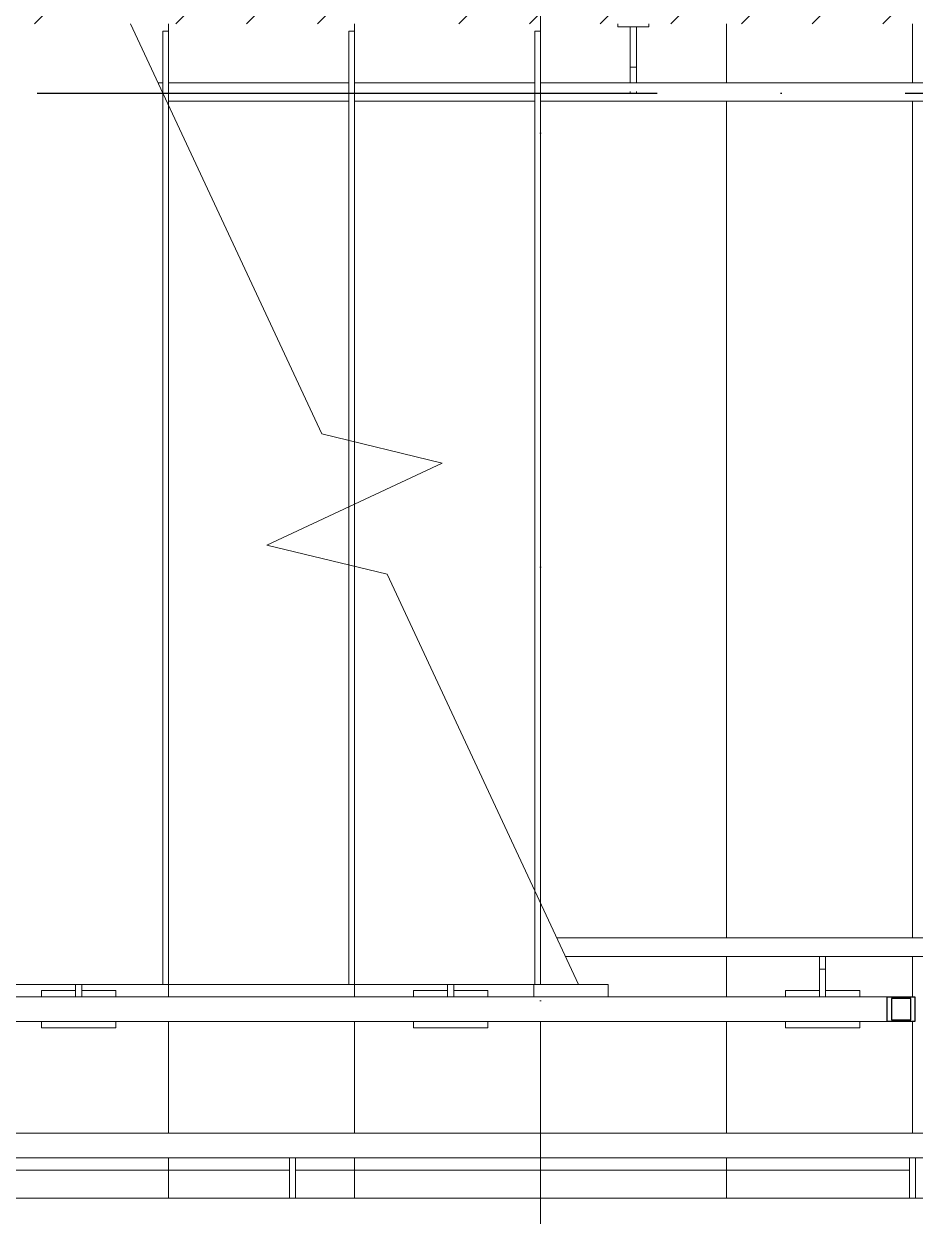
# Model space of a CAD drawing. Header units: millimetres. Extents: x -213536 to 1564669, y -45299 to 942238.
# Drawn here: x -207150 to -205713, y 185553 to 187477 of the extents above; entities that cross this region are included whole.
import ezdxf

# ---------------------------------------------------------------- set-up
doc = ezdxf.new("R2010")
doc.units = ezdxf.units.MM
doc.linetypes.add('02 Штрихпунктирная _10 мм_', pattern=[1400, 1000, -200, 0, -200])
doc.linetypes.add('50_200_ШТРИХ_1Т_ш5_п1_п1_', pattern=[700.0000000000001, 500.0000000000001, -100, 0, -100])
for name, color, linetype, lineweight in [('0-1', 7, 'Continuous', 5), ('0-2', 7, 'Continuous', 9), ('Контуры', 7, 'Continuous', 9), ('Линии подступенков', 7, 'Continuous', 9), ('Линии свеса', 7, 'Continuous', 9), ('Марки вырезов', 7, 'Continuous', 9), ('Ограждение', 7, 'Continuous', 9), ('Ограждение-1', 7, 'Continuous', 25), ('Оси-2', 7, '50_200_ШТРИХ_1Т_ш5_п1_п1_', 9), ('Стены', 7, 'Continuous', 9), ('Штриховка разреза-1', 7, 'Continuous', 9)]:
    doc.layers.add(name, color=color, linetype=linetype, lineweight=lineweight)
doc.layers.add('СТ-2_1', color=1, linetype='02 Штрихпунктирная _10 мм_', lineweight=90, true_color=0xff0000)
doc.layers.get('0-2').off()

# ---------------------------------------------------------------- blocks, each defined once
blk = doc.blocks.new('О_Элемент ограждения_Маршевый с подрезкой_Труба_ГОСТ 8645-68 - О_Элемент ограждения_Маршевый с подрезкой_Труба_ГОСТ 8645-68-30985917-АИ2_02_План отделки стен 2-го этажа _Часть 2_')
at = {"layer": 'Ограждение'}
for p, q in [((-209.9999999999896, 20.0000000000007), (-2569.999999999963, 20.0000000000007)), ((-209.9999999999896, 20.0000000000007), (-209.9999999999896, -19.9999999999989)), ((-19.99999999999871, 20.0000000000007), (-209.9999999999897, 20.0000000000007)), ((-2119.999999999945, -19.9999999999989), (-2569.999999999963, -19.9999999999989)), ((-1119.999999999977, -19.9999999999989), (-1999.999999999945, -19.9999999999989)), ((-209.9999999999896, -19.9999999999989), (-999.9999999999765, -19.9999999999989)), ((-209.9999999999896, -19.9999999999989), (-120.0000000000022, -19.99999999999897))]:
    blk.add_line(p, q, dxfattribs=at)
at = {"layer": 'Ограждение-1'}
for p, q in [((-2614.721359549957, -19.99999999999886), (-2614.721359549957, 20.00000000000074)), ((-2614.721359549957, 20.00000000000074), (-2569.999999999963, 20.0000000000007)), ((-2569.999999999963, 20.0000000000007), (-2569.999999999963, -19.9999999999989)), ((-2608.013155617459, 17.00000000000057), (-2608.013155617459, -16.99999999999911)), ((-2576.708203932462, 17.00000000000054), (-2608.013155617459, 17.00000000000057)), ((-2576.708203932462, -16.99999999999911), (-2576.708203932462, 17.00000000000054)), ((-2608.013155617459, -16.99999999999911), (-2576.708203932462, -16.99999999999911)), ((-2569.999999999963, -19.9999999999989), (-2614.721359549957, -19.99999999999886))]:
    blk.add_line(p, q, dxfattribs=at)
blk = doc.blocks.new('О_Полоса_Трапеция прямоугольная_Прокат_ГОСТ 103-2006 - Крепежная пластина-V86-АИ2_02_План отделки стен 2-го этажа _Часть 2_')
at = {"layer": 'Ограждение'}
for p, q in [((4289.278636741361, 1999.999999999067), (4289.278636741361, 1979.999999999068)), ((4409.278636741361, 1999.999999999068), (4361.388435070787, 1999.999999999068)), ((4409.278636741361, 1979.999999999068), (4409.278636741361, 1999.999999999068)), ((4289.278636741361, 1979.999999999068), (4409.278636741361, 1979.999999999068))]:
    blk.add_line(p, q, dxfattribs=at)
blk = doc.blocks.new('О_Элемент ограждения_Обод_Труба_ГОСТ 8645-68 - О_Элемент ограждения_Обод_Труба_ГОСТ 8645-68-V87-АИ2_02_План отделки стен 2-го этажа _Часть 2_')
at = {"layer": 'Ограждение'}
for p, q in [((-3719.999999999985, 19.99999999999413), (3.790034952544374e-12, 20.00000000000074)), ((3.601986119747692e-12, -19.99999999999886), (-3719.999999999985, -19.99999999999886))]:
    blk.add_line(p, q, dxfattribs=at)
blk = doc.blocks.new('О_Элемент поручня_Маршевый_Труба_ГОСТ 8732-78 - О_Элемент поручня_Маршевый_Труба_ГОСТ 8732-78-V89-АИ2_02_План отделки стен 2-го этажа _Часть 2_')
at = {"layer": 'Ограждение'}
blk.add_line((-9.875388202492587, 0), (-3925.957427527487, -1.732587406877428e-11), dxfattribs=at)
blk = doc.blocks.new('Ограждение 25 - Ограждение 2-32975629-АИ2_02_План отделки стен 2-го этажа _Часть 2_')
at = {"layer": 'Ограждение'}
for p, q in [((1884.275549706657, 1490.135413661618), (1884.275549706657, 1485.135413661628)), ((1884.275549706657, 1490.135413661618), (1884.275549706657, 1485.135413661628)), ((1884.275549706652, 1485.135413661625), (1885.127404049425, 1485.135413661625)), ((1885.127404049425, 1485.135413661625), (1884.275549706652, 1485.135413661625)), ((1884.275549706652, 1485.135413661625), (1885.127404049425, 1485.135413661625)), ((1934.275549706652, 1485.135413661625), (1884.275549706652, 1485.135413661625)), ((1904.098636077449, 1485.135413661628), (1904.098636077449, 1420.187995705967)), ((1904.098636077449, 1485.135413661628), (1904.098636077449, 1420.187995705967)), ((1914.098636077449, 1420.187995596441), (1914.098636077449, 1485.135413661628)), ((1914.098636077449, 1420.187995596441), (1914.098636077449, 1485.135413661628)), ((1933.423695363879, 1485.135413661625), (1934.275549706652, 1485.135413661625)), ((1934.275549706652, 1485.135413661625), (1933.423695363879, 1485.135413661625)), ((1933.423695363879, 1485.135413661625), (1934.275549706652, 1485.135413661625)), ((1934.275549706656, 1485.135413661628), (1934.275549706656, 1490.135413661618)), ((1934.275549706656, 1485.135413661628), (1934.275549706656, 1490.135413661618)), ((1150.391332580461, 1395.135413661588), (1142.302125035086, 1395.135413661588)), ((1450.391332580463, 1395.135413661588), (1159.391332580464, 1395.135413661588)), ((1750.391332580461, 1395.135413661588), (1459.391332580463, 1395.135413661588)), ((3562.932346914307, 1395.135413661579), (1759.391332580462, 1395.135413661588)), ((1159.391332580464, 1365.135413661594), (1450.391332580463, 1365.135413661594)), ((1459.391332580463, 1365.135413661594), (1750.391332580461, 1365.135413661586)), ((1759.391332580462, 1365.135413661586), (3562.932346914307, 1365.135413661586))]:
    blk.add_line(p, q, dxfattribs=at)
at = {"layer": 'Ограждение', "flags": 128}
for points in [[(1904.098636077449, 1395.713810709217), (1904.098636077449, 1397.052923149734), (1904.098636077449, 1398.42942294497), (1904.098636077449, 1399.841107988902), (1904.098636077449, 1401.2857198866), (1904.098636077449, 1402.76094756719), (1904.098636077449, 1404.264430981099), (1904.098636077449, 1405.793764875578), (1904.098636077449, 1407.346502642631), (1904.098636077449, 1408.920160233083), (1904.098636077449, 1410.512220130466), (1904.098636077449, 1412.12013537857), (1904.098636077449, 1413.741333656009), (1904.098636077449, 1415.373221391369), (1904.098636077452, 1417.01318791239), (1904.098636077452, 1418.658609622489), (1904.098636077452, 1420.187991125135)], [(1904.098636077449, 1395.713810709217), (1904.098636077449, 1397.052923149734), (1904.098636077449, 1398.42942294497), (1904.098636077449, 1399.841107988902), (1904.098636077449, 1401.2857198866), (1904.098636077449, 1402.76094756719), (1904.098636077449, 1404.264430981099), (1904.098636077449, 1405.793764875578), (1904.098636077449, 1407.346502642631), (1904.098636077449, 1408.920160233083), (1904.098636077449, 1410.512220130466), (1904.098636077449, 1412.12013537857), (1904.098636077449, 1413.741333656009), (1904.098636077449, 1415.373221391369), (1904.098636077452, 1417.01318791239), (1904.098636077452, 1418.658609622489), (1904.098636077452, 1420.187991125135)], [(1914.098636077451, 1420.187991291984), (1914.098636077451, 1418.539862056784), (1914.098636077451, 1416.894745657702), (1914.098636077451, 1415.255273930032), (1914.098636077451, 1413.624069678799), (1914.098636077451, 1412.003742482843), (1914.098636077451, 1410.396884520025), (1914.098636077451, 1408.8060664203), (1914.098636077451, 1407.233833153268), (1914.098636077451, 1405.682699956783), (1914.098636077451, 1404.155148313047), (1914.098636077451, 1402.653621978849), (1914.098636077451, 1401.180523075994), (1914.098636077451, 1399.738208248502), (1914.098636077451, 1398.328984892401), (1914.098636077451, 1396.955107464468), (1914.098636077451, 1395.618773875482)], [(1914.098636077451, 1420.187991291984), (1914.098636077451, 1418.539862056784), (1914.098636077451, 1416.894745657702), (1914.098636077451, 1415.255273930032), (1914.098636077451, 1413.624069678799), (1914.098636077451, 1412.003742482843), (1914.098636077451, 1410.396884520025), (1914.098636077451, 1408.8060664203), (1914.098636077451, 1407.233833153268), (1914.098636077451, 1405.682699956783), (1914.098636077451, 1404.155148313047), (1914.098636077451, 1402.653621978849), (1914.098636077451, 1401.180523075994), (1914.098636077451, 1399.738208248502), (1914.098636077451, 1398.328984892401), (1914.098636077451, 1396.955107464468), (1914.098636077451, 1395.618773875482)], [(1904.098636077449, 1379.204851912468), (1904.098636077449, 1379.250968039139), (1904.098636077449, 1379.362950851174), (1904.098636077449, 1379.540621199945), (1904.098636077449, 1379.783694850814), (1904.098636077449, 1380.091782937784), (1904.098636077449, 1380.464392585633), (1904.098636077449, 1380.900927698427)], [(1914.098636077451, 1380.867333322005), (1914.098636077451, 1380.435384578145), (1914.098636077451, 1380.067407705855), (1914.098636077451, 1379.763991389616), (1914.098636077451, 1379.525621030805), (1914.098636077451, 1379.352677971164), (1914.098636077451, 1379.245438882682), (1914.098636077451, 1379.204851912399)]]:
    blk.add_lwpolyline(points, dxfattribs=at)
at = {"layer": 'Ограждение'}
for points in [[(1904.17464057314, 1420.185530243822), (1904.073661738835, 1420.187147167879), (1904.073301692707, 1420.190516909759), (1904.680673423957, 1420.195377616551), (1905.817599114024, 1420.199406785561), (1907.354037750294, 1420.202102783443), (1908.517111674212, 1420.202695509645), (1909.098636077445, 1420.202717040065)], [(1904.174640573141, 1420.185530243822), (1904.073661738836, 1420.187147167879), (1904.075780212389, 1420.188824234882), (1904.174620326115, 1420.190484592087)], [(1909.098636077445, 1420.202717040064), (1909.68033476713, 1420.202695015663), (1910.843460163662, 1420.202101720793), (1912.3771130222, 1420.199412909137), (1913.516887394168, 1420.195378621555), (1913.921352173661, 1420.192136801975), (1914.022581166169, 1420.190485746932)]]:
    blk.add_open_spline(points, degree=3, dxfattribs=at)
blk = doc.blocks.new('Ограждение 31 - Ограждение 2-32976025-АИ2_02_План отделки стен 2-го этажа _Часть 2_')
at = {"layer": 'Ограждение'}
for p, q in [((3751.275867097787, 255.992370142275), (1976.438484543799, 255.9923701422664)), ((1990.427714288448, 225.9923701422559), (3751.275867097787, 225.9923701422645)), ((2399.96417554163, 205.3147882076245), (2399.96417554163, 161.0419593673282)), ((2399.96417554163, 200.9397882074198), (2399.96417554163, 161.0419593673282)), ((2409.964175541628, 161.0419593673282), (2409.964175541628, 205.3147880981076)), ((2409.96417554163, 161.0419593673282), (2409.964175541628, 200.9397880979029)), ((1199.977196374985, 181.041959367289), (1199.977196374987, 161.0419593673195)), ((1199.977196374985, 181.041959367289), (1199.977196374985, 161.0419593673195)), ((1209.977196374987, 161.0419593673195), (1209.977196374987, 181.0419593672977)), ((1209.977196374987, 161.0419593673195), (1209.977196374987, 181.0419593672977)), ((1799.990217208309, 181.0419593672977), (1799.990217208309, 161.0419593673282)), ((1799.990217208309, 181.0419593672977), (1799.990217208309, 161.0419593673282)), ((1809.990217208311, 161.0419593673282), (1809.990217208311, 181.0419593673063)), ((1809.990217208311, 161.0419593673282), (1809.990217208311, 181.0419593673063)), ((1200.267832388968, 170.9923701421281), (1144.99224290223, 170.9923701421281)), ((1144.99224290223, 170.9923701421281), (1144.99224290223, 161.0419593673215)), ((1264.99224290223, 170.9923701421281), (1209.686632141777, 170.9923701421281)), ((1264.99224290223, 161.0419593673215), (1264.99224290223, 170.9923701421281)), ((1800.291449154501, 170.9923701421197), (1744.99224290223, 170.9923701421197)), ((1744.99224290223, 170.9923701421197), (1744.99224290223, 161.04195936733)), ((1864.99224290223, 170.9923701421197), (1809.689063367001, 170.9923701421197)), ((1864.99224290223, 161.04195936733), (1864.99224290223, 170.9923701421197)), ((2400.254811555611, 170.9923701421193), (2344.992242902231, 170.9923701421193)), ((2344.992242902231, 170.9923701421193), (2344.992242902231, 161.041959367331)), ((2464.99224290223, 170.9923701421193), (2409.673611308419, 170.9923701421193)), ((2464.99224290223, 161.041959367331), (2464.99224290223, 170.9923701421193)), ((1144.992242902231, 121.0419593673248), (1144.992242902231, 110.9923701421331)), ((1264.99224290223, 110.9923701421331), (1264.99224290223, 121.0419593673248)), ((1744.992242902231, 121.0419593673333), (1744.992242902231, 110.9923701421247)), ((1864.99224290223, 110.9923701421246), (1864.99224290223, 121.0419593673333)), ((2344.992242902232, 121.04195936734), (2344.992242902232, 110.9923701421243)), ((2464.99224290223, 110.9923701421243), (2464.99224290223, 121.04195936734)), ((1144.992242902231, 110.9923701421331), (1264.99224290223, 110.9923701421331)), ((1744.992242902231, 110.9923701421247), (1864.99224290223, 110.9923701421246)), ((2344.992242902232, 110.9923701421243), (2464.99224290223, 110.9923701421243))]:
    blk.add_line(p, q, dxfattribs=at)
at = {"layer": 'Ограждение', "flags": 128}
for points in [[(2399.96417554163, 205.3147925120906), (2399.96417554163, 206.9629217472902), (2399.96417554163, 208.6080381463638), (2399.96417554163, 210.2475098740421), (2399.96417554163, 211.8787141252667), (2399.96417554163, 213.4990413212223), (2399.96417554163, 215.1058992840406), (2399.96417554163, 216.6967173837658), (2399.96417554163, 218.2689506507892), (2399.96417554163, 219.8200838472822), (2399.96417554163, 221.34763549101), (2399.96417554163, 222.8491618252083), (2399.96417554163, 224.3222607280543), (2399.96417554163, 225.7645755555461)], [(2399.96417554163, 200.9397925118946), (2399.96417554163, 202.5879217470855), (2399.96417554163, 204.2330381461677), (2399.96417554163, 205.8725098738374), (2399.96417554163, 207.503714125062), (2399.96417554163, 209.1240413210176), (2399.96417554163, 210.7308992838445), (2399.96417554163, 212.3217173835697), (2399.96417554163, 213.893950650593), (2399.96417554163, 215.4450838470862), (2399.96417554163, 216.972635490814), (2399.96417554163, 218.4741618250208), (2399.96417554163, 219.9472607278755), (2399.96417554163, 221.3895755553673), (2399.96417554163, 222.7987989114596), (2399.96417554163, 224.1726763394105), (2399.96417554163, 225.5090099283878)], [(2409.96417554163, 225.6616758151546), (2409.96417554163, 224.217063917466), (2409.96417554163, 222.7418362368665), (2409.96417554163, 221.2383528229669), (2409.96417554163, 219.7090189284877), (2409.96417554163, 218.1562811614256), (2409.96417554163, 216.5826235709912), (2409.96417554163, 214.9905636736081), (2409.96417554163, 213.3826484255041), (2409.96417554163, 211.761450148065), (2409.96417554163, 210.1295624127137), (2409.96417554163, 208.4895958916842), (2409.96417554163, 206.8441741815847), (2409.96417554163, 205.3147926789302)], [(2409.96417554163, 225.4139730948084), (2409.96417554163, 224.0748606543004), (2409.96417554163, 222.6983608590725), (2409.96417554163, 221.2866758151405), (2409.96417554163, 219.8420639174431), (2409.96417554163, 218.3668362368524), (2409.96417554163, 216.8633528229527), (2409.96417554163, 215.3340189284735), (2409.96417554163, 213.7812811614201), (2409.96417554163, 212.2076235709771), (2409.96417554163, 210.6155636735939), (2409.96417554163, 209.0076484254899), (2409.96417554163, 207.3864501480595), (2409.96417554163, 205.7545624126996), (2409.96417554163, 204.1145958916701), (2409.96417554163, 202.4691741815793), (2409.96417554163, 200.9397926787341)]]:
    blk.add_lwpolyline(points, dxfattribs=at)
at = {"layer": 'Ограждение'}
for points in [[(2400.0402304529, 205.3122980571358), (2400.141459445408, 205.3106470020912), (2400.545924224899, 205.3074051825081), (2401.685698596869, 205.3033708949226), (2403.219351455406, 205.3006820832659), (2404.382476851938, 205.3000887883939), (2404.964175541623, 205.3000667639926)], [(2404.964175541623, 205.3000667639927), (2405.545699944857, 205.300088294412), (2406.708773868776, 205.3006810206157), (2408.245212505045, 205.3033770184988), (2409.382138195112, 205.3074061875124), (2409.989509926361, 205.3122668943095), (2409.989149880234, 205.3156366361908), (2409.888171045928, 205.3172535602495)], [(2409.888191292954, 200.9372992117783), (2409.989329903297, 200.9389517650468), (2409.986849787249, 200.9406289662832), (2409.888171045929, 200.9422535600435)]]:
    blk.add_open_spline(points, degree=3, dxfattribs=at)
blk = doc.blocks.new('О_Кронштейн_Форма Г_Круг_ГОСТ 2590-2006 - О_Кронштейн_Форма Г_Круг_ГОСТ 2590-2006-V88-АИ2_02_План отделки стен 2-го этажа _Часть 2_')
at = {"layer": 'Ограждение'}
for p, q in [((5895.000000000823, 1664.999999999052), (5895.000000000823, 1719.999999999014)), ((5905.000000000821, 1719.999999999014), (5905.000000000821, 1664.999999999052))]:
    blk.add_line(p, q, dxfattribs=at)
at = {"layer": 'Ограждение', "flags": 128}
for points in [[(5895.000000000823, 1655.016511763887), (5895.000000000823, 1655.941056137131), (5895.000000000823, 1656.880092888077), (5895.000000000823, 1657.832119758249), (5895.000000000823, 1658.795613707746), (5895.000000000823, 1659.769033351764), (5895.000000000823, 1660.750821426544), (5895.000000000823, 1661.739407280596), (5895.000000000823, 1662.73320938744), (5895.000000000823, 1663.73063787571), (5895.000000000823, 1664.73009707259), (5895.000000000823, 1664.999999999052)], [(5905.000000000821, 1664.999999999052), (5905.000000000821, 1664.000266644384), (5905.000000000821, 1663.002132649814), (5905.000000000821, 1662.007194816826), (5905.000000000821, 1661.017044833696), (5905.000000000821, 1660.03326672918), (5905.000000000821, 1659.057434338368), (5905.000000000821, 1658.091108784948), (5905.000000000821, 1657.135835983644), (5905.000000000821, 1656.193144167171), (5905.000000000821, 1655.26454144134)]]:
    blk.add_lwpolyline(points, dxfattribs=at)
blk = doc.blocks.new('0125-Р-ОО-Ш2-АР-о_23_10_2024_rvt-1-АИ2_02_План отделки стен 2-го этажа _Часть 2_')
at = {"layer": 'Штриховка разреза-1'}
h = blk.add_hatch(dxfattribs=at)
h.set_pattern_fill('FP_1', color=256, style=0, pattern_type=2)
h.set_pattern_definition([(45, (0, 0), (-114.0492527375783, 114.0492527375783), []), (45, (114.049, 0), (-114.0492527375783, 114.0492527375783), [201.612, -40.322, 3.353, -36.97])])
h.paths.add_polyline_path([(7900.000000000499, 3549.999999999095), (7900.000000000499, 3799.999999999098), (2450.000000000665, 3799.999999999116), (2450.000000000665, 3549.999999999112), (7650.000000000498, 3549.999999999095)], flags=0)
at = {"layer": 'Контуры'}
for p, q in [((3404.108265872859, 1999.999999999032), (3691.000000000636, 1999.999999999036)), ((3700.000000000662, 1999.999999999036), (3991.000000000633, 1999.999999999041)), ((4000.000000000662, 1999.999999999041), (4291.000000000636, 1999.999999999045)), ((4300.000000000662, 1999.999999999045), (4361.388435070785, 1999.999999999047)), ((3700.00000000082, 1699.999999999043), (3400.00000000082, 1699.999999999035)), ((3895.170370869426, 1699.999999999048), (3700.00000000082, 1699.999999999043)), ((4000.00000000082, 1699.999999999052), (3904.647992000489, 1699.999999999049)), ((4300.00000000082, 1699.99999999906), (4000.00000000082, 1699.999999999052)), ((4600.00000000082, 1699.999999999068), (4300.00000000082, 1699.99999999906)), ((4895.170370869382, 1699.999999999076), (4600.00000000082, 1699.999999999068))]:
    blk.add_line(p, q, dxfattribs=at)
at = {"layer": 'Линии подступенков'}
for p, q in [((3700.000000000637, 3549.999999999067), (3700.000000000637, 3537.999999999035)), ((4000.000000000637, 3549.999999999072), (4000.000000000637, 3537.99999999904)), ((4300.000000000636, 3549.999999999077), (4300.000000000636, 3537.999999999036)), ((4600.000000000637, 3549.999999999081), (4600.000000000638, 3454.807441345255)), ((4900.000000000636, 3549.999999999086), (4900.000000000638, 3454.845862376382)), ((4600.000000000638, 3425.19255865274), (4600.000000000658, 2074.950410774005)), ((4900.000000000638, 3425.154137621597), (4900.000000000659, 2074.950410774008)), ((3700.00000000064, 3418.352076151904), (3700.000000000662, 1999.999999999036)), ((4000.000000000648, 2875.449822627706), (4000.00000000065, 2774.999999999041)), ((4000.000000000652, 2674.550177370376), (4000.000000000662, 1999.999999999041)), ((4300.000000000659, 2131.647923846177), (4300.000000000662, 1999.999999999045)), ((4600.000000000659, 2045.143442046233), (4600.000000000661, 1979.999999999073)), ((4900.000000000659, 2045.104868601516), (4900.000000000659, 1979.999999999076)), ((3700.00000000066, 1999.999999999038), (3700.000000000661, 1979.999999999075)), ((4000.00000000066, 1999.999999999036), (4000.000000000661, 1979.999999999073)), ((3700.000000000661, 1939.99999999908), (3700.000000000664, 1759.999999999)), ((4000.000000000661, 1939.999999999077), (4000.000000000664, 1759.999999998997)), ((4300.000000000661, 1939.999999999081), (4300.000000000664, 1759.99999999901)), ((4600.000000000661, 1939.999999999078), (4600.000000000664, 1759.999999999006)), ((4900.000000000661, 1939.99999999908), (4900.000000000664, 1759.999999999011)), ((3700.000000000664, 1719.999999999005), (3700.000000000664, 1699.999999999067)), ((4000.000000000664, 1719.999999999002), (4000.000000000664, 1699.999999999072)), ((4300.000000000665, 1719.999999999006), (4300.000000000665, 1699.999999999077)), ((4600.000000000664, 1719.999999999003), (4600.000000000665, 1699.999999999081)), ((3700.000000000822, 1654.623918681725), (3700.00000000082, 1699.999999999043)), ((4000.000000000822, 1654.623918681725), (4000.00000000082, 1699.999999999052)), ((4300.000000000822, 1654.623918681725), (4300.00000000082, 1699.99999999906)), ((4600.000000000821, 1654.623918681725), (4600.00000000082, 1699.999999999068))]:
    blk.add_line(p, q, dxfattribs=at)
at = {"layer": 'Линии свеса'}
for p, q in [((3700.000000000637, 3549.999999999067), (3700.000000000637, 3537.999999999035)), ((4000.000000000637, 3549.999999999072), (4000.000000000637, 3537.99999999904)), ((4300.000000000636, 3549.999999999077), (4300.000000000636, 3537.999999999036)), ((4600.000000000637, 3549.999999999081), (4600.000000000638, 3454.807441345255)), ((4900.000000000636, 3549.999999999086), (4900.000000000638, 3454.845862376382)), ((4600.000000000638, 3425.19255865274), (4600.000000000658, 2074.950410774005)), ((4900.000000000638, 3425.154137621597), (4900.000000000659, 2074.950410774008)), ((3700.00000000064, 3418.352076151904), (3700.000000000662, 1999.999999999036)), ((4000.000000000648, 2875.449822627706), (4000.00000000065, 2774.999999999041)), ((4000.000000000652, 2674.550177370376), (4000.000000000662, 1999.999999999041)), ((4300.000000000659, 2131.647923846177), (4300.000000000662, 1999.999999999045)), ((4600.000000000659, 2045.143442046233), (4600.000000000661, 1979.999999999073)), ((4900.000000000659, 2045.104868601516), (4900.000000000659, 1979.999999999076)), ((3700.00000000066, 1999.999999999038), (3700.000000000661, 1979.999999999075)), ((4000.00000000066, 1999.999999999036), (4000.000000000661, 1979.999999999073)), ((3700.000000000661, 1939.99999999908), (3700.000000000664, 1759.999999999)), ((4000.000000000661, 1939.999999999077), (4000.000000000664, 1759.999999998997)), ((4300.000000000661, 1939.999999999081), (4300.000000000664, 1759.99999999901)), ((4600.000000000661, 1939.999999999078), (4600.000000000664, 1759.999999999006)), ((4900.000000000661, 1939.99999999908), (4900.000000000664, 1759.999999999011)), ((3700.000000000664, 1719.999999999005), (3700.000000000664, 1699.999999999067)), ((4000.000000000664, 1719.999999999002), (4000.000000000664, 1699.999999999072)), ((4300.000000000665, 1719.999999999006), (4300.000000000665, 1699.999999999077)), ((4600.000000000664, 1719.999999999003), (4600.000000000665, 1699.999999999081)), ((3700.000000000822, 1654.623918681725), (3700.00000000082, 1699.999999999043)), ((4000.000000000822, 1654.623918681725), (4000.00000000082, 1699.999999999052)), ((4300.000000000822, 1654.623918681725), (4300.00000000082, 1699.99999999906)), ((4600.000000000821, 1654.623918681725), (4600.00000000082, 1699.999999999068))]:
    blk.add_line(p, q, dxfattribs=at)
at = {"layer": 'Марки вырезов'}
for p, q in [((3947.172717283061, 2888.288473378621), (3638.611564930515, 3549.999999999036)), ((4141.610591725125, 2841.034103396028), (3947.172717283061, 2888.288473378621)), ((3858.389408276174, 2708.965896602054), (4141.610591725125, 2841.034103396028)), ((4052.827282718239, 2661.71152661946), (3858.389408276174, 2708.965896602054)), ((4361.388435070786, 1999.999999999047), (4052.827282718239, 2661.71152661946))]:
    blk.add_line(p, q, dxfattribs=at)
at = {"layer": '0-2'}
for name, p in [('Ограждение 25 - Ограждение 2-32975629-АИ2_02_План отделки стен 2-го этажа _Часть 2_', (2540.608667420179, 2059.864586337411)), ('Ограждение 31 - Ограждение 2-32976025-АИ2_02_План отделки стен 2-го этажа _Часть 2_', (2350.000000000764, 1818.958040631742)), ('О_Полоса_Трапеция прямоугольная_Прокат_ГОСТ 103-2006 - Крепежная пластина-V86-АИ2_02_План отделки стен 2-го этажа _Часть 2_', (0, 0)), ('О_Элемент ограждения_Обод_Труба_ГОСТ 8645-68 - О_Элемент ограждения_Обод_Труба_ГОСТ 8645-68-V87-АИ2_02_План отделки стен 2-го этажа _Часть 2_', (6010.000000000819, 1739.999999999014)), ('О_Кронштейн_Форма Г_Круг_ГОСТ 2590-2006 - О_Кронштейн_Форма Г_Круг_ГОСТ 2590-2006-V88-АИ2_02_План отделки стен 2-го этажа _Часть 2_', (-1999.999999999944, 0)), ('О_Кронштейн_Форма Г_Круг_ГОСТ 2590-2006 - О_Кронштейн_Форма Г_Круг_ГОСТ 2590-2006-V88-АИ2_02_План отделки стен 2-го этажа _Часть 2_', (-999.9999999999866, 0)), ('О_Элемент поручня_Маршевый_Труба_ГОСТ 8732-78 - О_Элемент поручня_Маршевый_Труба_ГОСТ 8732-78-V89-АИ2_02_План отделки стен 2-го этажа _Часть 2_', (6118.416407865812, 1654.999999999015))]:
    blk.add_blockref(name, p, dxfattribs=at)
at = {"layer": '0-2', "rotation": 180}
blk.add_blockref('О_Элемент ограждения_Маршевый с подрезкой_Труба_ГОСТ 8645-68 - О_Элемент ограждения_Маршевый с подрезкой_Труба_ГОСТ 8645-68-30985917-АИ2_02_План отделки стен 2-го этажа _Часть 2_', (2289.278636741418, 1959.999999999069), dxfattribs=at)
blk = doc.blocks.new('Оси1')
at = {"layer": 'Оси-2'}
blk.add_line((210545.5837316833, 264395.4040849856), (210545.5837316832, 210594.5416671146), dxfattribs=at)

msp = doc.modelspace()

# ---------------------------------------------------------------- linework, layer by layer
at = {"layer": 'СТ-2_1', "lineweight": 25}
msp.add_line((-208529.0205957838, 187365.2691396688), (-203079.0205957839, 187365.2691396688), dxfattribs=at)
at = {"layer": 'Стены'}
for p, q in [((-206926.0205957838, 185927.2691396688), (-206926.0205957838, 187465.2691396688)), ((-206917.0205957838, 187465.2691396688), (-206926.0205957838, 187465.2691396688)), ((-206917.0205957838, 187465.2691396688), (-206917.0205957838, 185927.2691396688)), ((-206626.0205957838, 185927.2691396688), (-206626.0205957838, 187465.2691396688)), ((-206617.0205957838, 187465.2691396688), (-206626.0205957838, 187465.2691396688)), ((-206617.0205957838, 187465.2691396688), (-206617.0205957838, 185927.2691396688)), ((-206326.0205957838, 185927.2691396688), (-206326.0205957838, 187465.2691396688)), ((-206317.0205957838, 187465.2691396688), (-206326.0205957838, 187465.2691396688)), ((-206317.0205957838, 187465.2691396688), (-206317.0205957838, 185927.2691396688)), ((-206926.0205957838, 185927.2691396688), (-206917.0205957838, 185927.2691396688)), ((-206626.0205957838, 185927.2691396688), (-206617.0205957838, 185927.2691396688)), ((-206326.0205957838, 185927.2691396688), (-206317.0205957838, 185927.2691396688))]:
    msp.add_line(p, q, dxfattribs=at)

# ---------------------------------------------------------------- block references
at = {"color": 2, "lineweight": 30}
msp.add_blockref('Оси1', (-416862.6043274669, -28887.95519014174), dxfattribs=at)
at = {"layer": '0-1'}
msp.add_blockref('0125-Р-ОО-Ш2-АР-о_23_10_2024_rvt-1-АИ2_02_План отделки стен 2-го этажа _Часть 2_', (-210617.0205957845, 183927.2691396697), dxfattribs=at)

doc.saveas('drawing.dxf')
